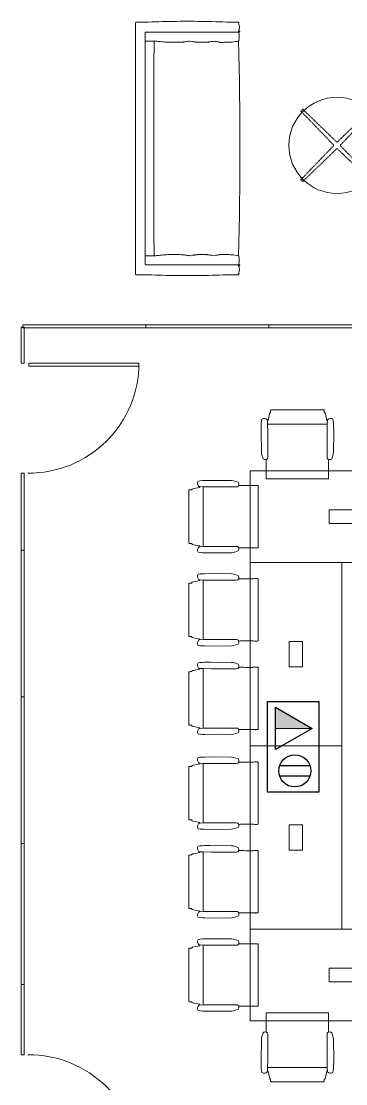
# Model space of a CAD drawing. Header units: inches. Extents: x 6664 to 8129, y 209 to 1287.
# Drawn here: x 7768.7 to 7874.9, y 506.1 to 853.9 of the extents above; entities that cross this region are included whole.
import ezdxf

# ---------------------------------------------------------------- set-up
doc = ezdxf.new("R2010")
doc.units = ezdxf.units.IN
doc.header["$MEASUREMENT"] = 0
doc.linetypes.add('Dash', pattern=[0.25, 0.125, -0.125])
for name, color, linetype, lineweight in [('A-ANNO-NOTE', 131, 'Continuous', 30), ('A-DETL-GENF', 92, 'Continuous', 9), ('A-DOOR', 31, 'Continuous', 13), ('A-GLAZ-CURT', 52, 'Continuous', 9), ('I-FURN', 30, 'Continuous', 9), ('I-FURN-HDLN', 30, 'Dash', 9), ('I-FURN-PNLS', 30, 'Continuous', 9)]:
    doc.layers.add(name, color=color, linetype=linetype, lineweight=lineweight)

# ---------------------------------------------------------------- blocks, each defined once
blk = doc.blocks.new('Seating-Sofa-Teknion-ECSFATWO_Atwood-R2015 - _See Type Catalog_-8395674-11th FLOOR POWER _ SIGNAL')
at = {"layer": 'A-DETL-GENF'}
for p, q in [((-41.32, 16.85), (-41.32, 14.09)), ((41.14, 17.03), (-41.14, 17.03)), ((41.32, 14.09), (41.32, 16.85)), ((-38.08, 13.73), (-38.08, -16.44)), ((-37.95, 13.86), (37.95, 13.86)), ((-35.12, 11.05), (-35.12, 13.86)), ((-34.92, 10.99), (-27.48, 11.04)), ((-27.48, 11.04), (-27.34, 11.04)), ((-27.34, 11.04), (-26.84, 11.05)), ((-20.18, 11.05), (-19.66, 11.04)), ((-19.51, 11.04), (-19.66, 11.04)), ((-19.51, 11.04), (-19.02, 11.05)), ((-12.35, 11.05), (-11.83, 11.04)), ((-11.69, 11.04), (-11.83, 11.04)), ((-11.69, 11.04), (-11.19, 11.05)), ((-4.53, 11.05), (-4.01, 11.04)), ((-3.86, 11.04), (-4.01, 11.04)), ((-3.86, 11.04), (-3.37, 11.05)), ((3.3, 11.05), (3.82, 11.04)), ((3.96, 11.04), (3.82, 11.04)), ((3.96, 11.04), (4.46, 11.05)), ((11.12, 11.05), (11.64, 11.04)), ((11.79, 11.04), (11.64, 11.04)), ((11.71, 11.04), (12.28, 11.05)), ((18.95, 11.05), (19.47, 11.04)), ((19.61, 11.04), (19.47, 11.04)), ((19.54, 11.04), (20.11, 11.05)), ((26.77, 11.05), (27.29, 11.04)), ((27.44, 11.04), (27.29, 11.04)), ((34.92, 10.99), (27.44, 11.04)), ((35.12, 11.05), (35.12, 13.86)), ((38.08, 13.73), (38.08, -16.44)), ((-34.86, 1.07), (-34.9, 0.76)), ((34.86, 1.07), (34.9, 0.76)), ((-35.11, -0.79), (-34.97, -1.58)), ((35.11, -0.79), (34.97, -1.58)), ((-41.32, -13.84), (-41.32, -15.72)), ((41.32, -15.72), (41.32, -13.84)), ((-41.32, -15.72), (-41.32, -16.61)), ((-41.12, -16.78), (-41.08, -16.77)), ((-41.08, -16.77), (-40.9, -16.66)), ((-38.41, -16.68), (-38.41, -16.87)), ((-38.08, -16.87), (-38.08, -16.44)), ((38.08, -16.44), (38.08, -16.87)), ((38.41, -16.87), (38.41, -16.68)), ((40.9, -16.66), (41.08, -16.77)), ((41.08, -16.77), (41.12, -16.78)), ((41.32, -16.61), (41.32, -15.72))]:
    blk.add_line(p, q, dxfattribs=at)
for centre, radius, start, end in [((-41.14, 16.85), 0.184, 90, 180), ((41.14, 16.85), 0.184, 0, 90), ((-37.95, 13.73), 0.125, 90, 180), ((37.95, 13.73), 0.125, 0, 90), ((-41.15, -16.61), 0.166, 180, 280.7937), ((-40.7, -16.38), 0.351, 233.4982, 248.3791), ((-39.65, -13.74), 3.18, 248.3791, 292.9179), ((-38.24, -16.87), 0.166, 180, 0), ((-37.8, -16.44), 0.272, 180, 255.779), ((-36.59, -12.64), 4.26, 252.5077, 287.4923), ((-35.45, -16.27), 0.45, 287.4923, 297.455), ((0, 1534.67), 1551.75, 268.69852, 271.30115), ((35.45, -16.27), 0.45, 242.601, 252.5077), ((36.59, -12.64), 4.26, 252.5077, 287.4923), ((37.8, -16.44), 0.272, 284.221, 360), ((38.24, -16.87), 0.166, 180, 0), ((39.65, -13.74), 3.18, 247.0821, 291.6209), ((40.7, -16.38), 0.351, 291.6209, 306.5018), ((41.15, -16.61), 0.166, 259.2063, 0)]:
    blk.add_arc(centre, radius, start, end, dxfattribs=at)
for centre, start_param, end_param in [((-34.92, 11.18), 3.141593, 4.694947), ((34.92, 11.18), 4.725707, 6.283185)]:
    blk.add_ellipse(centre, major_axis=(0.197, 0), ratio=0.947527, start_param=start_param, end_param=end_param, dxfattribs=at)
for points in [[(-41.32, 14.09), (-41.45, 10.98), (-41.62, 4.78), (-41.62, -4.53), (-41.45, -10.73), (-41.32, -13.84)], [(41.32, -13.84), (41.45, -10.73), (41.62, -4.53), (41.62, 4.78), (41.45, 10.98), (41.32, 14.09)], [(-34.9, 0.76), (-34.96, 0.24), (-35.03, -0.26), (-35.11, -0.76)], [(34.9, 0.76), (34.96, 0.24), (35.03, -0.26), (35.11, -0.76)], [(-35.11, -0.76), (-35.11, -0.76), (-35.11, -0.77), (-35.11, -0.77)], [(-35.11, -0.77), (-35.11, -0.78), (-35.11, -0.78), (-35.11, -0.79)], [(35.11, -0.76), (35.11, -0.76), (35.11, -0.77), (35.11, -0.77)], [(35.11, -0.77), (35.11, -0.78), (35.11, -0.78), (35.11, -0.79)], [(-34.85, -7), (-34.91, -7.55), (-35, -8.1), (-35.1, -8.64)], [(-35.1, -8.64), (-35, -9.13), (-34.92, -9.63), (-34.86, -10.13)], [(34.85, -7), (34.91, -7.55), (35, -8.1), (35.1, -8.64)], [(35.1, -8.64), (35, -9.13), (34.92, -9.63), (34.86, -10.13)]]:
    blk.add_open_spline(points, degree=3, dxfattribs=at)
for points, knots in [([(-35.12, 11.05), (-35.12, 10.64), (-35.09, 10.26), (-35.03, 9.6), (-35.01, 9.44), (-34.97, 9), (-34.94, 8.69), (-34.88, 8.08), (-34.85, 7.77), (-34.78, 6.79), (-34.74, 6.09), (-34.72, 4.99), (-34.72, 4.57), (-34.72, 4.15)], [0, 0, 0, 0, 2.32399, 2.32399, 2.968171, 2.968171, 3.961602, 3.961602, 4.886237, 4.886237, 6.962988, 6.962988, 8.208824, 8.208824, 8.208824, 8.208824]), ([(-20.18, 11.05), (-20.33, 11.05), (-20.48, 11.05), (-20.69, 11.05), (-20.76, 11.04), (-20.85, 11.04), (-20.9, 11.04), (-20.96, 11.04), (-20.98, 11.04), (-21, 11.04), (-21, 11.04), (-21.01, 11.04), (-21.01, 11.04), (-21.01, 11.04), (-21.01, 11.04), (-21.01, 11.04), (-21.15, 11.04), (-21.29, 11.04), (-21.5, 11.03), (-21.57, 11.03), (-21.67, 11.03), (-21.72, 11.03), (-21.78, 11.03), (-21.81, 11.03), (-21.83, 11.03), (-21.83, 11.03), (-21.84, 11.03), (-21.84, 11.03), (-22.12, 11.02), (-22.4, 11.02), (-22.81, 11.02), (-22.95, 11.01), (-23.16, 11.01), (-23.23, 11.01), (-23.33, 11.01), (-23.39, 11.01), (-23.45, 11.01), (-23.48, 11.01), (-23.49, 11.01), (-23.5, 11.01), (-23.5, 11.01), (-23.79, 11.01), (-24.07, 11.01), (-24.48, 11.02), (-24.62, 11.02), (-24.83, 11.02), (-24.9, 11.02), (-25, 11.02), (-25.05, 11.02), (-25.11, 11.03), (-25.14, 11.03), (-25.16, 11.03), (-25.17, 11.03), (-25.17, 11.03), (-25.31, 11.03), (-25.45, 11.03), (-25.66, 11.03), (-25.73, 11.04), (-25.83, 11.04), (-25.88, 11.04), (-25.95, 11.04), (-25.98, 11.04), (-25.99, 11.04), (-26, 11.04), (-26, 11.04), (-26.01, 11.04), (-26.01, 11.04), (-26.01, 11.04), (-26.01, 11.04), (-26.24, 11.04), (-26.52, 11.05), (-26.84, 11.05)], [0, 0, 0, 0, 0.0625, 0.0625, 0.09375, 0.09375, 0.109375, 0.117187, 0.121094, 0.123047, 0.124023, 0.124512, 0.124756, 0.124878, 0.124878, 0.125, 0.125, 0.1875, 0.1875, 0.21875, 0.21875, 0.234375, 0.242187, 0.246094, 0.248047, 0.249023, 0.249023, 0.25, 0.25, 0.375, 0.375, 0.4375, 0.4375, 0.46875, 0.46875, 0.484375, 0.492187, 0.496094, 0.498047, 0.498047, 0.5, 0.5, 0.625, 0.625, 0.6875, 0.6875, 0.71875, 0.71875, 0.734375, 0.742187, 0.746094, 0.748047, 0.748047, 0.75, 0.75, 0.8125, 0.8125, 0.84375, 0.84375, 0.859375, 0.867187, 0.871094, 0.873047, 0.874023, 0.874512, 0.874756, 0.874878, 0.874878, 0.875, 0.875, 1, 1, 1, 1]), ([(-12.35, 11.05), (-12.51, 11.05), (-12.66, 11.05), (-12.87, 11.05), (-12.93, 11.04), (-13.03, 11.04), (-13.08, 11.04), (-13.13, 11.04), (-13.16, 11.04), (-13.17, 11.04), (-13.18, 11.04), (-13.18, 11.04), (-13.18, 11.04), (-13.18, 11.04), (-13.18, 11.04), (-13.18, 11.04), (-13.33, 11.04), (-13.47, 11.04), (-13.68, 11.03), (-13.74, 11.03), (-13.85, 11.03), (-13.9, 11.03), (-13.96, 11.03), (-13.99, 11.03), (-14, 11.03), (-14.01, 11.03), (-14.01, 11.03), (-14.01, 11.03), (-14.29, 11.02), (-14.57, 11.02), (-14.99, 11.02), (-15.13, 11.01), (-15.34, 11.01), (-15.41, 11.01), (-15.51, 11.01), (-15.56, 11.01), (-15.62, 11.01), (-15.65, 11.01), (-15.67, 11.01), (-15.67, 11.01), (-15.68, 11.01), (-15.96, 11.01), (-16.24, 11.01), (-16.66, 11.02), (-16.8, 11.02), (-17, 11.02), (-17.07, 11.02), (-17.18, 11.02), (-17.23, 11.02), (-17.29, 11.03), (-17.32, 11.03), (-17.33, 11.03), (-17.34, 11.03), (-17.35, 11.03), (-17.49, 11.03), (-17.62, 11.03), (-17.83, 11.03), (-17.9, 11.04), (-18.01, 11.04), (-18.06, 11.04), (-18.12, 11.04), (-18.15, 11.04), (-18.17, 11.04), (-18.17, 11.04), (-18.18, 11.04), (-18.18, 11.04), (-18.18, 11.04), (-18.18, 11.04), (-18.18, 11.04), (-18.42, 11.04), (-18.7, 11.05), (-19.02, 11.05)], [0, 0, 0, 0, 0.0625, 0.0625, 0.09375, 0.09375, 0.109375, 0.117187, 0.121094, 0.123047, 0.124023, 0.124512, 0.124756, 0.124878, 0.124878, 0.125, 0.125, 0.1875, 0.1875, 0.21875, 0.21875, 0.234375, 0.242187, 0.246094, 0.248047, 0.249023, 0.249023, 0.25, 0.25, 0.375, 0.375, 0.4375, 0.4375, 0.46875, 0.46875, 0.484375, 0.492188, 0.496094, 0.498047, 0.498047, 0.5, 0.5, 0.625, 0.625, 0.6875, 0.6875, 0.71875, 0.71875, 0.734375, 0.742188, 0.746094, 0.748047, 0.748047, 0.75, 0.75, 0.8125, 0.8125, 0.84375, 0.84375, 0.859375, 0.867188, 0.871094, 0.873047, 0.874023, 0.874512, 0.874756, 0.874878, 0.874878, 0.875, 0.875, 1, 1, 1, 1]), ([(-4.53, 11.05), (-4.68, 11.05), (-4.83, 11.05), (-5.04, 11.05), (-5.11, 11.04), (-5.21, 11.04), (-5.25, 11.04), (-5.31, 11.04), (-5.33, 11.04), (-5.35, 11.04), (-5.35, 11.04), (-5.36, 11.04), (-5.36, 11.04), (-5.36, 11.04), (-5.36, 11.04), (-5.36, 11.04), (-5.5, 11.04), (-5.64, 11.04), (-5.85, 11.03), (-5.92, 11.03), (-6.02, 11.03), (-6.07, 11.03), (-6.13, 11.03), (-6.16, 11.03), (-6.18, 11.03), (-6.18, 11.03), (-6.19, 11.03), (-6.19, 11.03), (-6.47, 11.02), (-6.75, 11.02), (-7.16, 11.02), (-7.3, 11.01), (-7.51, 11.01), (-7.58, 11.01), (-7.68, 11.01), (-7.74, 11.01), (-7.8, 11.01), (-7.83, 11.01), (-7.84, 11.01), (-7.85, 11.01), (-7.85, 11.01), (-8.14, 11.01), (-8.42, 11.01), (-8.83, 11.02), (-8.97, 11.02), (-9.18, 11.02), (-9.25, 11.02), (-9.35, 11.02), (-9.4, 11.02), (-9.46, 11.03), (-9.49, 11.03), (-9.51, 11.03), (-9.52, 11.03), (-9.52, 11.03), (-9.66, 11.03), (-9.8, 11.03), (-10.01, 11.03), (-10.08, 11.04), (-10.18, 11.04), (-10.23, 11.04), (-10.3, 11.04), (-10.33, 11.04), (-10.34, 11.04), (-10.35, 11.04), (-10.35, 11.04), (-10.36, 11.04), (-10.36, 11.04), (-10.36, 11.04), (-10.36, 11.04), (-10.59, 11.04), (-10.87, 11.05), (-11.19, 11.05)], [0, 0, 0, 0, 0.0625, 0.0625, 0.09375, 0.09375, 0.109375, 0.117187, 0.121094, 0.123047, 0.124023, 0.124512, 0.124756, 0.124878, 0.124878, 0.125, 0.125, 0.1875, 0.1875, 0.21875, 0.21875, 0.234375, 0.242187, 0.246094, 0.248047, 0.249023, 0.249023, 0.25, 0.25, 0.375, 0.375, 0.4375, 0.4375, 0.46875, 0.46875, 0.484375, 0.492187, 0.496094, 0.498047, 0.498047, 0.5, 0.5, 0.625, 0.625, 0.6875, 0.6875, 0.71875, 0.71875, 0.734375, 0.742188, 0.746094, 0.748047, 0.748047, 0.75, 0.75, 0.8125, 0.8125, 0.84375, 0.84375, 0.859375, 0.867188, 0.871094, 0.873047, 0.874023, 0.874512, 0.874756, 0.874878, 0.874878, 0.875, 0.875, 1, 1, 1, 1]), ([(3.3, 11.05), (3.14, 11.05), (2.99, 11.05), (2.78, 11.05), (2.72, 11.04), (2.62, 11.04), (2.57, 11.04), (2.52, 11.04), (2.49, 11.04), (2.48, 11.04), (2.47, 11.04), (2.47, 11.04), (2.47, 11.04), (2.47, 11.04), (2.47, 11.04), (2.47, 11.04), (2.32, 11.04), (2.18, 11.04), (1.97, 11.03), (1.91, 11.03), (1.8, 11.03), (1.75, 11.03), (1.69, 11.03), (1.66, 11.03), (1.65, 11.03), (1.64, 11.03), (1.64, 11.03), (1.64, 11.03), (1.36, 11.02), (1.08, 11.02), (0.66, 11.02), (0.52, 11.01), (0.31, 11.01), (0.24, 11.01), (0.14, 11.01), (0.09, 11.01), (0.03, 11.01), (0, 11.01), (-0.02, 11.01), (-0.02, 11.01), (-0.03, 11.01), (-0.31, 11.01), (-0.59, 11.01), (-1.01, 11.02), (-1.15, 11.02), (-1.36, 11.02), (-1.42, 11.02), (-1.53, 11.02), (-1.58, 11.02), (-1.64, 11.03), (-1.67, 11.03), (-1.68, 11.03), (-1.69, 11.03), (-1.7, 11.03), (-1.84, 11.03), (-1.97, 11.03), (-2.18, 11.03), (-2.25, 11.04), (-2.36, 11.04), (-2.41, 11.04), (-2.47, 11.04), (-2.5, 11.04), (-2.52, 11.04), (-2.53, 11.04), (-2.53, 11.04), (-2.53, 11.04), (-2.53, 11.04), (-2.53, 11.04), (-2.53, 11.04), (-2.77, 11.04), (-3.05, 11.05), (-3.37, 11.05)], [0, 0, 0, 0, 0.0625, 0.0625, 0.09375, 0.09375, 0.109375, 0.117187, 0.121094, 0.123047, 0.124023, 0.124512, 0.124756, 0.124878, 0.124878, 0.125, 0.125, 0.1875, 0.1875, 0.21875, 0.21875, 0.234375, 0.242187, 0.246094, 0.248047, 0.249023, 0.249023, 0.25, 0.25, 0.375, 0.375, 0.4375, 0.4375, 0.46875, 0.46875, 0.484375, 0.492187, 0.496094, 0.498047, 0.498047, 0.5, 0.5, 0.625, 0.625, 0.6875, 0.6875, 0.71875, 0.71875, 0.734375, 0.742188, 0.746094, 0.748047, 0.748047, 0.75, 0.75, 0.8125, 0.8125, 0.84375, 0.84375, 0.859375, 0.867188, 0.871094, 0.873047, 0.874023, 0.874512, 0.874756, 0.874878, 0.874878, 0.875, 0.875, 1, 1, 1, 1]), ([(11.12, 11.05), (10.97, 11.05), (10.82, 11.05), (10.61, 11.05), (10.54, 11.04), (10.44, 11.04), (10.4, 11.04), (10.34, 11.04), (10.32, 11.04), (10.3, 11.04), (10.3, 11.04), (10.29, 11.04), (10.29, 11.04), (10.29, 11.04), (10.29, 11.04), (10.29, 11.04), (10.15, 11.04), (10.01, 11.04), (9.8, 11.03), (9.73, 11.03), (9.63, 11.03), (9.58, 11.03), (9.52, 11.03), (9.49, 11.03), (9.47, 11.03), (9.47, 11.03), (9.46, 11.03), (9.46, 11.03), (9.18, 11.02), (8.9, 11.02), (8.49, 11.02), (8.35, 11.01), (8.14, 11.01), (8.07, 11.01), (7.96, 11.01), (7.91, 11.01), (7.85, 11.01), (7.82, 11.01), (7.81, 11.01), (7.8, 11.01), (7.8, 11.01), (7.51, 11.01), (7.23, 11.01), (6.82, 11.02), (6.68, 11.02), (6.47, 11.02), (6.4, 11.02), (6.3, 11.02), (6.25, 11.02), (6.19, 11.03), (6.16, 11.03), (6.14, 11.03), (6.13, 11.03), (6.13, 11.03), (5.99, 11.03), (5.85, 11.03), (5.64, 11.03), (5.57, 11.04), (5.47, 11.04), (5.42, 11.04), (5.35, 11.04), (5.32, 11.04), (5.31, 11.04), (5.3, 11.04), (5.3, 11.04), (5.29, 11.04), (5.29, 11.04), (5.29, 11.04), (5.29, 11.04), (5.05, 11.04), (4.78, 11.05), (4.46, 11.05)], [0, 0, 0, 0, 0.0625, 0.0625, 0.09375, 0.09375, 0.109375, 0.117187, 0.121094, 0.123047, 0.124023, 0.124512, 0.124756, 0.124878, 0.124878, 0.125, 0.125, 0.1875, 0.1875, 0.21875, 0.21875, 0.234375, 0.242187, 0.246094, 0.248047, 0.249023, 0.249023, 0.25, 0.25, 0.375, 0.375, 0.4375, 0.4375, 0.46875, 0.46875, 0.484375, 0.492187, 0.496094, 0.498047, 0.498047, 0.5, 0.5, 0.625, 0.625, 0.6875, 0.6875, 0.71875, 0.71875, 0.734375, 0.742188, 0.746094, 0.748047, 0.748047, 0.75, 0.75, 0.8125, 0.8125, 0.84375, 0.84375, 0.859375, 0.867188, 0.871094, 0.873047, 0.874023, 0.874512, 0.874756, 0.874878, 0.874878, 0.875, 0.875, 1, 1, 1, 1]), ([(18.95, 11.05), (18.79, 11.05), (18.64, 11.05), (18.43, 11.05), (18.37, 11.04), (18.27, 11.04), (18.22, 11.04), (18.17, 11.04), (18.14, 11.04), (18.13, 11.04), (18.12, 11.04), (18.12, 11.04), (18.12, 11.04), (18.12, 11.04), (18.12, 11.04), (18.12, 11.04), (17.97, 11.04), (17.83, 11.04), (17.62, 11.03), (17.56, 11.03), (17.45, 11.03), (17.4, 11.03), (17.34, 11.03), (17.31, 11.03), (17.3, 11.03), (17.29, 11.03), (17.29, 11.03), (17.28, 11.03), (17, 11.02), (16.73, 11.02), (16.31, 11.02), (16.17, 11.01), (15.96, 11.01), (15.89, 11.01), (15.79, 11.01), (15.74, 11.01), (15.68, 11.01), (15.65, 11.01), (15.63, 11.01), (15.62, 11.01), (15.62, 11.01), (15.34, 11.01), (15.06, 11.01), (14.64, 11.02), (14.5, 11.02), (14.29, 11.02), (14.23, 11.02), (14.12, 11.02), (14.07, 11.02), (14.01, 11.03), (13.98, 11.03), (13.97, 11.03), (13.96, 11.03), (13.95, 11.03), (13.81, 11.03), (13.68, 11.03), (13.47, 11.03), (13.4, 11.04), (13.29, 11.04), (13.24, 11.04), (13.18, 11.04), (13.15, 11.04), (13.13, 11.04), (13.12, 11.04), (13.12, 11.04), (13.12, 11.04), (13.12, 11.04), (13.12, 11.04), (13.12, 11.04), (12.88, 11.04), (12.6, 11.05), (12.28, 11.05)], [0, 0, 0, 0, 0.0625, 0.0625, 0.09375, 0.09375, 0.109375, 0.117188, 0.121094, 0.123047, 0.124023, 0.124512, 0.124756, 0.124878, 0.124878, 0.125, 0.125, 0.1875, 0.1875, 0.21875, 0.21875, 0.234375, 0.242187, 0.246094, 0.248047, 0.249023, 0.249023, 0.25, 0.25, 0.375, 0.375, 0.4375, 0.4375, 0.46875, 0.46875, 0.484375, 0.492187, 0.496094, 0.498047, 0.498047, 0.5, 0.5, 0.625, 0.625, 0.6875, 0.6875, 0.71875, 0.71875, 0.734375, 0.742187, 0.746094, 0.748047, 0.748047, 0.75, 0.75, 0.8125, 0.8125, 0.84375, 0.84375, 0.859375, 0.867187, 0.871094, 0.873047, 0.874023, 0.874512, 0.874756, 0.874878, 0.874878, 0.875, 0.875, 1, 1, 1, 1]), ([(26.77, 11.05), (26.61, 11.05), (26.47, 11.05), (26.26, 11.05), (26.19, 11.04), (26.09, 11.04), (26.05, 11.04), (25.99, 11.04), (25.97, 11.04), (25.95, 11.04), (25.95, 11.04), (25.94, 11.04), (25.94, 11.04), (25.94, 11.04), (25.94, 11.04), (25.94, 11.04), (25.8, 11.04), (25.66, 11.04), (25.45, 11.03), (25.38, 11.03), (25.28, 11.03), (25.23, 11.03), (25.17, 11.03), (25.14, 11.03), (25.12, 11.03), (25.12, 11.03), (25.11, 11.03), (25.11, 11.03), (24.83, 11.02), (24.55, 11.02), (24.14, 11.02), (24, 11.01), (23.79, 11.01), (23.72, 11.01), (23.61, 11.01), (23.56, 11.01), (23.5, 11.01), (23.47, 11.01), (23.46, 11.01), (23.45, 11.01), (23.45, 11.01), (23.16, 11.01), (22.88, 11.01), (22.47, 11.02), (22.33, 11.02), (22.12, 11.02), (22.05, 11.02), (21.95, 11.02), (21.9, 11.02), (21.83, 11.03), (21.8, 11.03), (21.79, 11.03), (21.78, 11.03), (21.78, 11.03), (21.64, 11.03), (21.5, 11.03), (21.29, 11.03), (21.22, 11.04), (21.12, 11.04), (21.07, 11.04), (21, 11.04), (20.97, 11.04), (20.96, 11.04), (20.95, 11.04), (20.95, 11.04), (20.94, 11.04), (20.94, 11.04), (20.94, 11.04), (20.94, 11.04), (20.7, 11.04), (20.43, 11.05), (20.11, 11.05)], [0, 0, 0, 0, 0.0625, 0.0625, 0.09375, 0.09375, 0.109375, 0.117188, 0.121094, 0.123047, 0.124023, 0.124512, 0.124756, 0.124878, 0.124878, 0.125, 0.125, 0.1875, 0.1875, 0.21875, 0.21875, 0.234375, 0.242188, 0.246094, 0.248047, 0.249023, 0.249023, 0.25, 0.25, 0.375, 0.375, 0.4375, 0.4375, 0.46875, 0.46875, 0.484375, 0.492187, 0.496094, 0.498047, 0.498047, 0.5, 0.5, 0.625, 0.625, 0.6875, 0.6875, 0.71875, 0.71875, 0.734375, 0.742187, 0.746094, 0.748047, 0.748047, 0.75, 0.75, 0.8125, 0.8125, 0.84375, 0.84375, 0.859375, 0.867187, 0.871094, 0.873047, 0.874023, 0.874512, 0.874756, 0.874878, 0.874878, 0.875, 0.875, 1, 1, 1, 1]), ([(35.12, 11.05), (35.12, 10.64), (35.09, 10.26), (35.03, 9.6), (35.01, 9.44), (34.97, 9), (34.94, 8.69), (34.88, 8.08), (34.85, 7.77), (34.78, 6.79), (34.74, 6.09), (34.72, 4.99), (34.72, 4.57), (34.72, 4.15)], [0, 0, 0, 0, 2.32399, 2.32399, 2.968171, 2.968171, 3.961602, 3.961602, 4.886237, 4.886237, 6.962988, 6.962988, 8.208824, 8.208824, 8.208824, 8.208824]), ([(-34.72, 4.15), (-34.72, 3.84), (-34.72, 3.52), (-34.74, 2.74), (-34.76, 2.26), (-34.8, 1.79)], [5.709083, 5.709083, 5.709083, 5.709083, 6.660301, 6.660301, 8.078837, 8.078837, 8.078837, 8.078837]), ([(34.72, 4.15), (34.72, 3.84), (34.72, 3.52), (34.74, 2.74), (34.76, 2.26), (34.8, 1.79)], [5.709083, 5.709083, 5.709083, 5.709083, 6.660301, 6.660301, 8.078837, 8.078837, 8.078837, 8.078837]), ([(-34.8, 1.79), (-34.8, 1.68), (-34.81, 1.58), (-34.81, 1.42), (-34.82, 1.37), (-34.83, 1.27), (-34.83, 1.22), (-34.85, 1.14), (-34.85, 1.1), (-34.86, 1.07)], [10.8214776, 10.8214776, 10.8214776, 10.8214776, 11.1414502, 11.1414502, 11.2919133, 11.2919133, 11.4456908, 11.4456908, 11.5576089, 11.5576089, 11.5576089, 11.5576089]), ([(34.8, 1.79), (34.8, 1.68), (34.81, 1.58), (34.81, 1.42), (34.82, 1.37), (34.83, 1.27), (34.83, 1.22), (34.85, 1.14), (34.85, 1.1), (34.86, 1.07)], [10.8214776, 10.8214776, 10.8214776, 10.8214776, 11.1414502, 11.1414502, 11.2919133, 11.2919133, 11.4456908, 11.4456908, 11.5576089, 11.5576089, 11.5576089, 11.5576089]), ([(-34.97, -1.58), (-34.95, -1.69), (-34.93, -1.8), (-34.91, -2.01), (-34.89, -2.1), (-34.88, -2.23), (-34.87, -2.27), (-34.86, -2.34), (-34.86, -2.37), (-34.85, -2.42), (-34.85, -2.43), (-34.84, -2.49), (-34.84, -2.53), (-34.82, -2.62), (-34.82, -2.65), (-34.81, -2.69), (-34.81, -2.71), (-34.8, -2.75), (-34.8, -2.78), (-34.8, -2.83), (-34.79, -2.86), (-34.79, -2.92), (-34.78, -2.96), (-34.78, -3.02), (-34.78, -3.04), (-34.77, -3.09), (-34.77, -3.12), (-34.77, -3.16), (-34.77, -3.18), (-34.76, -3.26), (-34.76, -3.32), (-34.76, -3.4), (-34.76, -3.44), (-34.75, -3.52), (-34.75, -3.56), (-34.75, -3.67), (-34.74, -3.73), (-34.74, -3.86), (-34.73, -3.93), (-34.73, -4.12), (-34.72, -4.24), (-34.72, -4.7), (-34.72, -5.03), (-34.73, -5.44), (-34.74, -5.52), (-34.74, -5.67), (-34.75, -5.74), (-34.75, -5.86), (-34.75, -5.92), (-34.76, -6.05), (-34.76, -6.13), (-34.77, -6.25), (-34.77, -6.29), (-34.78, -6.37), (-34.78, -6.41), (-34.78, -6.46), (-34.79, -6.48), (-34.79, -6.54), (-34.79, -6.57), (-34.8, -6.63), (-34.8, -6.66), (-34.81, -6.73), (-34.82, -6.77), (-34.83, -6.86), (-34.84, -6.92), (-34.85, -6.98), (-34.85, -6.99), (-34.85, -7)], [0.995927, 0.995927, 0.995927, 0.995927, 1.337761, 1.337761, 1.622563, 1.622563, 1.776262, 1.776262, 1.93882, 1.93882, 2.089651, 2.089651, 2.487482, 2.487482, 2.612709, 2.612709, 2.706732, 2.706732, 2.791463, 2.791463, 2.885164, 2.885164, 2.979469, 2.979469, 3.068217, 3.068217, 3.158849, 3.158849, 3.260898, 3.260898, 3.567255, 3.567255, 3.782811, 3.782811, 3.97343, 3.97343, 4.177376, 4.177376, 4.374109, 4.374109, 4.748069, 4.748069, 5.742308, 5.742308, 5.992411, 5.992411, 6.211533, 6.211533, 6.433299, 6.433299, 6.792009, 6.792009, 6.950536, 6.950536, 7.067895, 7.067895, 7.129549, 7.129549, 7.225854, 7.225854, 7.32527, 7.32527, 7.466287, 7.466287, 7.701344, 7.701344, 7.75116, 7.75116, 7.75116, 7.75116]), ([(34.97, -1.58), (34.95, -1.69), (34.93, -1.8), (34.91, -2.01), (34.89, -2.1), (34.88, -2.23), (34.87, -2.27), (34.86, -2.34), (34.86, -2.37), (34.85, -2.42), (34.85, -2.43), (34.84, -2.49), (34.84, -2.53), (34.82, -2.62), (34.82, -2.65), (34.81, -2.69), (34.81, -2.71), (34.8, -2.75), (34.8, -2.78), (34.8, -2.83), (34.79, -2.86), (34.79, -2.92), (34.78, -2.96), (34.78, -3.02), (34.78, -3.04), (34.77, -3.09), (34.77, -3.12), (34.77, -3.16), (34.77, -3.18), (34.76, -3.26), (34.76, -3.32), (34.76, -3.4), (34.76, -3.44), (34.75, -3.52), (34.75, -3.56), (34.75, -3.67), (34.74, -3.73), (34.74, -3.86), (34.73, -3.93), (34.73, -4.12), (34.72, -4.24), (34.72, -4.7), (34.72, -5.03), (34.73, -5.44), (34.74, -5.52), (34.74, -5.67), (34.75, -5.74), (34.75, -5.86), (34.75, -5.92), (34.76, -6.05), (34.76, -6.13), (34.77, -6.25), (34.77, -6.29), (34.78, -6.37), (34.78, -6.41), (34.78, -6.46), (34.79, -6.48), (34.79, -6.54), (34.79, -6.57), (34.8, -6.63), (34.8, -6.66), (34.81, -6.73), (34.82, -6.77), (34.83, -6.86), (34.84, -6.92), (34.85, -6.98), (34.85, -6.99), (34.85, -7)], [0.995927, 0.995927, 0.995927, 0.995927, 1.337761, 1.337761, 1.622563, 1.622563, 1.776262, 1.776262, 1.93882, 1.93882, 2.089651, 2.089651, 2.487482, 2.487482, 2.612709, 2.612709, 2.706732, 2.706732, 2.791463, 2.791463, 2.885164, 2.885164, 2.979469, 2.979469, 3.068217, 3.068217, 3.158849, 3.158849, 3.260898, 3.260898, 3.567255, 3.567255, 3.782811, 3.782811, 3.97343, 3.97343, 4.177376, 4.177376, 4.374109, 4.374109, 4.748069, 4.748069, 5.742308, 5.742308, 5.992411, 5.992411, 6.211533, 6.211533, 6.433299, 6.433299, 6.792009, 6.792009, 6.950536, 6.950536, 7.067895, 7.067895, 7.129549, 7.129549, 7.225854, 7.225854, 7.32527, 7.32527, 7.466287, 7.466287, 7.701344, 7.701344, 7.75116, 7.75116, 7.75116, 7.75116]), ([(-34.86, -10.13), (-34.86, -10.14), (-34.85, -10.16), (-34.81, -10.3), (-34.77, -10.44), (-34.72, -10.65), (-34.71, -10.72), (-34.7, -10.88), (-34.69, -10.96), (-34.69, -11.13), (-34.7, -11.22), (-34.71, -11.5), (-34.72, -11.7), (-34.72, -12.02), (-34.72, -12.12), (-34.72, -12.22)], [2.208551, 2.208551, 2.208551, 2.208551, 2.259685, 2.259685, 2.710976, 2.710976, 2.922283, 2.922283, 3.17816, 3.17816, 3.468333, 3.468333, 4.138046, 4.138046, 4.442763, 4.442763, 4.442763, 4.442763]), ([(34.86, -10.13), (34.86, -10.14), (34.85, -10.16), (34.81, -10.3), (34.77, -10.44), (34.72, -10.65), (34.71, -10.72), (34.7, -10.88), (34.69, -10.96), (34.69, -11.13), (34.7, -11.22), (34.71, -11.5), (34.72, -11.7), (34.72, -12.02), (34.72, -12.12), (34.72, -12.22)], [2.208551, 2.208551, 2.208551, 2.208551, 2.259685, 2.259685, 2.710976, 2.710976, 2.922283, 2.922283, 3.17816, 3.17816, 3.468333, 3.468333, 4.138046, 4.138046, 4.442763, 4.442763, 4.442763, 4.442763]), ([(-34.72, -12.22), (-34.72, -12.35), (-34.72, -12.47), (-34.72, -13.25), (-34.75, -13.91), (-34.88, -15.21), (-34.98, -15.86), (-35.12, -16.51)], [3.596597, 3.596597, 3.596597, 3.596597, 3.984466, 3.984466, 5.938368, 5.938368, 7.913286, 7.913286, 7.913286, 7.913286]), ([(34.72, -12.22), (34.72, -12.35), (34.72, -12.47), (34.72, -13.25), (34.75, -13.91), (34.88, -15.21), (34.98, -15.86), (35.12, -16.51)], [3.596597, 3.596597, 3.596597, 3.596597, 3.984466, 3.984466, 5.938368, 5.938368, 7.913286, 7.913286, 7.913286, 7.913286]), ([(-35.12, -16.51), (-35.12, -16.53), (-35.13, -16.55), (-35.15, -16.6), (-35.17, -16.62), (-35.2, -16.65), (-35.22, -16.66), (-35.27, -16.69), (-35.29, -16.7), (-35.31, -16.7)], [0, 0, 0, 0, 0.25, 0.25, 0.5, 0.5, 0.75, 0.75, 1, 1, 1, 1]), ([(35.12, -16.51), (35.12, -16.53), (35.13, -16.55), (35.15, -16.6), (35.17, -16.62), (35.2, -16.65), (35.22, -16.66), (35.27, -16.69), (35.29, -16.7), (35.31, -16.7)], [0, 0, 0, 0, 0.25, 0.25, 0.5, 0.5, 0.75, 0.75, 1, 1, 1, 1])]:
    blk.add_open_spline(points, degree=3, knots=knots, dxfattribs=at)
blk = doc.blocks.new('Table-Coffee-Teknion-BBCTC_Cosmos_Round-R1 - 17 3_4_ High-8487825-11th FLOOR POWER _ SIGNAL')
at = {"layer": 'I-FURN'}
for p, q in [((-11.44, 10.83), (-11.85, 11.25)), ((-11.24, 11.86), (-10.81, 11.45)), ((10.82, 11.45), (11.24, 11.86)), ((11.81, 11.29), (11.41, 10.86)), ((-11.85, -11.25), (-11.44, -10.83)), ((-10.81, -11.45), (-11.24, -11.86)), ((11.24, -11.86), (10.81, -11.45)), ((11.44, -10.83), (11.85, -11.25))]:
    blk.add_line(p, q, dxfattribs=at)
for radius, start, end in [(15.75, 0, 180), (16.34, 133.4596, 136.4655), (15.75, 133.365, 136.5603), (15.75, 43.6027, 46.6406), (16.34, 43.6973, 46.5465), (15.75, 180, 360), (16.34, 223.5345, 226.5465), (15.75, 223.4397, 226.641), (15.75, 313.365, 316.5603), (16.34, 313.4596, 316.4655)]:
    blk.add_arc((0, 0), radius, start, end, dxfattribs=at)
at = {"layer": 'I-FURN-HDLN'}
for p, q in [((-11.85, 11.25), (-1.13, 0.13)), ((-0.14, 1.13), (-11.24, 11.86)), ((11.24, 11.86), (0.14, 1.14)), ((1.14, 0.14), (11.81, 11.29)), ((-1.13, -0.14), (-11.85, -11.25)), ((-11.24, -11.86), (-0.14, -1.13)), ((0.14, -1.13), (11.24, -11.86)), ((11.85, -11.25), (1.13, -0.14))]:
    blk.add_line(p, q, dxfattribs=at)
for centre, start, end in [((-1.29, 0), 318.5957, 40.7021), ((0, 1.29), 228.5804, 312.4265), ((1.29, 0), 136.2373, 221.3524), ((0, -1.29), 48.5957, 131.4043)]:
    blk.add_arc(centre, 0.206, start, end, dxfattribs=at)
blk = doc.blocks.new('Door - Glass Single - Patch - Short Handle-8470217-11th FLOOR POWER _ SIGNAL')
at = {"layer": 'A-DOOR', "lineweight": 20}
for p, q in [((17, -2), (18, -2)), ((17, -38), (17, -2)), ((18, -2), (18, -38)), ((18, -38), (17, -38))]:
    blk.add_line(p, q, dxfattribs=at)
at = {"layer": 'A-DOOR', "lineweight": 9}
blk.add_arc((18, -2), 36, 179.5, 270, dxfattribs=at)
blk = doc.blocks.new('Conference Table 30 x 60 - 30_ x 66_-6923155-11th FLOOR POWER _ SIGNAL')
at = {"layer": 'I-FURN-PNLS'}
for p, q in [((-30, 15), (30, 15)), ((-30, -15), (-30, 15)), ((30, 15), (30, -15)), ((4.16, 2.19), (-4.16, 2.19)), ((-4.16, 2.19), (-4.16, -2.19)), ((4.16, -2.19), (4.16, 2.19)), ((-4.16, -2.19), (4.16, -2.19)), ((-24.67, -15), (-30, -15)), ((-4.33, -15), (-24.67, -15)), ((4.33, -15), (-4.33, -15)), ((24.67, -15), (4.33, -15)), ((30, -15), (24.67, -15))]:
    blk.add_line(p, q, dxfattribs=at)
blk = doc.blocks.new('conf chair - Casters Manual Hgt Adj-8358359-11th FLOOR POWER _ SIGNAL')
at = {"layer": 'I-FURN'}
for p, q in [((-7.1, 11.63), (-6.49, 11.73)), ((-6.49, 11.73), (-5.72, 11.8)), ((-5.72, 11.8), (-5.07, 11.83)), ((-5.07, 11.83), (-3.21, 11.88)), ((-3.21, 11.88), (3.79, 11.79)), ((3.79, 11.79), (4.38, 11.72)), ((4.38, 11.72), (5.89, 11.24)), ((-10.2, -8.71), (-10.2, 8.71)), ((-9.36, 8.77), (-9.1, 9.03)), ((-9.1, 9.03), (-8.72, 9.18)), ((-8.72, 9.18), (-6.65, 9.58)), ((-6.65, 9.83), (-6.88, 9.85)), ((-6.65, 9.58), (-6.65, 9.83)), ((-6.65, 9.83), (-5.49, 9.76)), ((-5.49, 9.76), (-2.81, 9.72)), ((-5.49, 9.76), (-5.49, -9.76)), ((-2.81, 9.72), (5.28, 9.72)), ((5.28, 9.72), (5.78, 9.77)), ((12.44, 10.17), (12.44, -10.17)), ((-9.1, -9.03), (-9.36, -8.77)), ((-8.96, -9.1), (-9.1, -9.03)), ((-8.72, -9.18), (-8.96, -9.1)), ((-6.65, -9.58), (-8.72, -9.18)), ((-6.88, -9.85), (-6.65, -9.83)), ((-6.65, -9.83), (-6.65, -9.58)), ((-6.65, -9.83), (-5.49, -9.76)), ((-5.49, -9.76), (-2.81, -9.72)), ((-2.81, -9.72), (5.28, -9.72)), ((5.28, -9.72), (5.78, -9.77)), ((-6.49, -11.73), (-7.1, -11.63)), ((-5.72, -11.8), (-6.49, -11.73)), ((-5.07, -11.83), (-5.72, -11.8)), ((-3.21, -11.88), (-5.07, -11.83)), ((3.79, -11.79), (-3.21, -11.88)), ((4.38, -11.72), (3.79, -11.79)), ((5.89, -11.24), (4.38, -11.72))]:
    blk.add_line(p, q, dxfattribs=at)
for centre, radius, start, end in [((-6.03, 10.85), 1.32, 144.065, 229.935), ((5.03, 10.51), 1.12, 343.9109, 40.257), ((5.36, 10.43), 0.781, 302.3218, 343.1534), ((-6.03, -10.85), 1.32, 130.065, 215.935), ((5.36, -10.43), 0.781, 16.8466, 57.6782), ((5.03, -10.51), 1.12, 319.743, 16.0891)]:
    blk.add_arc(centre, radius, start, end, dxfattribs=at)
for points, knots in [([(-10.2, 8.71), (-10.2, 8.72), (-10.18, 8.72), (-10.13, 8.73), (-10.04, 8.74), (-9.82, 8.76), (-9.55, 8.77), (-9.36, 8.77)], [-1, -1, -1, -1, -0.888889, -0.777778, -0.666667, -0.444444, 0, 0, 0, 0]), ([(11.49, 10.21), (11.61, 10.22), (11.82, 10.22), (12.05, 10.21), (12.19, 10.21), (12.27, 10.2), (12.34, 10.19), (12.4, 10.19), (12.43, 10.18), (12.44, 10.17), (12.44, 10.17)], [-1, -1, -1, -1, -0.727273, -0.545455, -0.454545, -0.363636, -0.272727, -0.181818, -0.090909, 0, 0, 0, 0]), ([(-9.36, -8.77), (-9.41, -8.77), (-9.55, -8.77), (-9.73, -8.76), (-9.88, -8.76), (-9.98, -8.75), (-10.07, -8.74), (-10.13, -8.73), (-10.18, -8.72), (-10.2, -8.72), (-10.2, -8.71)], [-1, -1, -1, -1, -0.888889, -0.666667, -0.555556, -0.444444, -0.333333, -0.222222, -0.111111, 0, 0, 0, 0]), ([(12.44, -10.17), (12.43, -10.18), (12.36, -10.2), (12.06, -10.21), (11.74, -10.22), (11.57, -10.22), (11.49, -10.21)], [-1, -1, -1, -1, -0.727273, -0.363636, -0.181818, 0, 0, 0, 0])]:
    blk.add_open_spline(points, degree=3, knots=knots, dxfattribs=at)
for points in [[(6.11, 10.2), (6.84, 10.2), (8.3, 10.18), (9.78, 10.17), (10.52, 10.17)], [(10.52, 10.17), (10.68, 10.17), (11, 10.19), (11.33, 10.21), (11.49, 10.21)], [(10.52, -10.17), (9.78, -10.17), (8.3, -10.18), (6.84, -10.2), (6.11, -10.2)], [(11.49, -10.21), (11.33, -10.21), (11, -10.19), (10.68, -10.17), (10.52, -10.17)]]:
    blk.add_open_spline(points, degree=3, dxfattribs=at)
blk = doc.blocks.new('conf chair - Casters Manual Hgt Adj-8358287-11th FLOOR POWER _ SIGNAL')
at = {"layer": 'I-FURN'}
for p, q in [((-6.49, 11.73), (-7.1, 11.63)), ((-5.72, 11.8), (-6.49, 11.73)), ((-5.07, 11.83), (-5.72, 11.8)), ((-3.21, 11.88), (-5.07, 11.83)), ((3.79, 11.79), (-3.21, 11.88)), ((4.38, 11.72), (3.79, 11.79)), ((5.89, 11.24), (4.38, 11.72)), ((-10.2, 8.71), (-10.2, -8.71)), ((-9.1, 9.03), (-9.36, 8.77)), ((-8.96, 9.1), (-9.1, 9.03)), ((-8.72, 9.18), (-8.96, 9.1)), ((-6.65, 9.58), (-8.72, 9.18)), ((-6.88, 9.85), (-6.65, 9.83)), ((-6.65, 9.83), (-6.65, 9.58)), ((-6.65, 9.83), (-5.49, 9.76)), ((-5.49, 9.76), (-2.81, 9.72)), ((-5.49, -9.76), (-5.49, 9.76)), ((-2.81, 9.72), (5.28, 9.72)), ((5.28, 9.72), (5.78, 9.77)), ((12.44, -10.17), (12.44, 10.17)), ((-9.36, -8.77), (-9.1, -9.03)), ((-9.1, -9.03), (-8.72, -9.18)), ((-8.72, -9.18), (-6.65, -9.58)), ((-6.65, -9.83), (-6.88, -9.85)), ((-6.65, -9.58), (-6.65, -9.83)), ((-6.65, -9.83), (-5.49, -9.76)), ((-5.49, -9.76), (-2.81, -9.72)), ((-2.81, -9.72), (5.28, -9.72)), ((5.28, -9.72), (5.78, -9.77)), ((-7.1, -11.63), (-6.49, -11.73)), ((-6.49, -11.73), (-5.72, -11.8)), ((-5.72, -11.8), (-5.07, -11.83)), ((-5.07, -11.83), (-3.21, -11.88)), ((-3.21, -11.88), (3.79, -11.79)), ((3.79, -11.79), (4.38, -11.72)), ((4.38, -11.72), (5.89, -11.24))]:
    blk.add_line(p, q, dxfattribs=at)
for centre, radius, start, end in [((-6.03, 10.85), 1.32, 144.065, 229.935), ((5.03, 10.51), 1.12, 343.9109, 40.257), ((5.36, 10.43), 0.781, 302.3218, 343.1534), ((-6.03, -10.85), 1.32, 130.065, 215.935), ((5.36, -10.43), 0.781, 16.8466, 57.6782), ((5.03, -10.51), 1.12, 319.743, 16.0891)]:
    blk.add_arc(centre, radius, start, end, dxfattribs=at)
for points, knots in [([(-9.36, 8.77), (-9.55, 8.77), (-9.82, 8.76), (-10.04, 8.74), (-10.13, 8.73), (-10.18, 8.72), (-10.2, 8.72), (-10.2, 8.71)], [0, 0, 0, 0, 0.444444, 0.666667, 0.777778, 0.888889, 1, 1, 1, 1]), ([(12.44, 10.17), (12.44, 10.17), (12.43, 10.18), (12.4, 10.19), (12.34, 10.19), (12.27, 10.2), (12.19, 10.21), (12.05, 10.21), (11.82, 10.22), (11.61, 10.22), (11.49, 10.21)], [0, 0, 0, 0, 0.090909, 0.181818, 0.272727, 0.363636, 0.454545, 0.545455, 0.727273, 1, 1, 1, 1]), ([(-10.2, -8.71), (-10.2, -8.72), (-10.18, -8.72), (-10.13, -8.73), (-10.07, -8.74), (-9.98, -8.75), (-9.88, -8.76), (-9.73, -8.76), (-9.55, -8.77), (-9.41, -8.77), (-9.36, -8.77)], [0, 0, 0, 0, 0.111111, 0.222222, 0.333333, 0.444444, 0.555556, 0.666667, 0.888889, 1, 1, 1, 1]), ([(11.49, -10.21), (11.57, -10.22), (11.74, -10.22), (12.06, -10.21), (12.36, -10.2), (12.43, -10.18), (12.44, -10.17)], [0, 0, 0, 0, 0.181818, 0.363636, 0.727273, 1, 1, 1, 1])]:
    blk.add_open_spline(points, degree=3, knots=knots, dxfattribs=at)
for points in [[(10.52, 10.17), (9.78, 10.17), (8.3, 10.18), (6.84, 10.2), (6.11, 10.2)], [(11.49, 10.21), (11.33, 10.21), (11, 10.19), (10.68, 10.17), (10.52, 10.17)], [(6.11, -10.2), (6.84, -10.2), (8.3, -10.18), (9.78, -10.17), (10.52, -10.17)], [(10.52, -10.17), (10.68, -10.17), (11, -10.19), (11.33, -10.21), (11.49, -10.21)]]:
    blk.add_open_spline(points, degree=3, dxfattribs=at)
blk = doc.blocks.new('Conference Table 30 x 60 - 30_ x 66_-6914714-11th FLOOR POWER _ SIGNAL')
at = {"layer": 'I-FURN-PNLS'}
for p, q in [((-24.67, 15), (-30, 15)), ((-30, 15), (-30, -15)), ((-4.33, 15), (-24.67, 15)), ((4.33, 15), (-4.33, 15)), ((24.67, 15), (4.33, 15)), ((30, 15), (24.67, 15)), ((30, -15), (30, 15)), ((-4.16, -2.19), (-4.16, 2.19)), ((-4.16, 2.19), (4.16, 2.19)), ((4.16, 2.19), (4.16, -2.19)), ((4.16, -2.19), (-4.16, -2.19)), ((-30, -15), (30, -15))]:
    blk.add_line(p, q, dxfattribs=at)
blk = doc.blocks.new('Conference Table 30 x 60 - 30_ x 66_-V28-11th FLOOR POWER _ SIGNAL')
at = {"layer": 'I-FURN-PNLS'}
for p, q in [((-30, 15), (30, 15)), ((-30, 10.17), (-30, 15)), ((30, 15), (30, -15)), ((-30, -10.17), (-30, 10.17)), ((4.16, 2.19), (-4.16, 2.19)), ((-4.16, 2.19), (-4.16, -2.19)), ((4.16, -2.19), (4.16, 2.19)), ((-4.16, -2.19), (4.16, -2.19)), ((-30, -15), (-30, -10.17)), ((-24.67, -15), (-30, -15)), ((-4.33, -15), (-24.67, -15)), ((4.33, -15), (-4.33, -15)), ((24.67, -15), (4.33, -15)), ((30, -15), (24.67, -15))]:
    blk.add_line(p, q, dxfattribs=at)
blk = doc.blocks.new('Conference Table 30 x 60 - 30_ x 66_-V29-11th FLOOR POWER _ SIGNAL')
at = {"layer": 'I-FURN-PNLS'}
for p, q in [((-24.67, 15), (-30, 15)), ((-30, 15), (-30, 10.17)), ((-4.33, 15), (-24.67, 15)), ((4.33, 15), (-4.33, 15)), ((24.67, 15), (4.33, 15)), ((30, 15), (24.67, 15)), ((30, -15), (30, 15)), ((-30, 10.17), (-30, -10.17)), ((-4.16, -2.19), (-4.16, 2.19)), ((-4.16, 2.19), (4.16, 2.19)), ((4.16, 2.19), (4.16, -2.19)), ((4.16, -2.19), (-4.16, -2.19)), ((-30, -10.17), (-30, -15)), ((-30, -15), (30, -15))]:
    blk.add_line(p, q, dxfattribs=at)
blk = doc.blocks.new('System Panel - Glazed-8509381-11th FLOOR POWER _ SIGNAL')
at = {"layer": 'A-GLAZ-CURT', "lineweight": 13}
for p, q in [((-22.83, 0.5), (-36.21, 0.5)), ((-36.21, 0.5), (-36.21, -0.5)), ((-22.83, -0.5), (-22.83, 0.5)), ((36.21, 0.5), (13.17, 0.5)), ((13.17, 0.5), (13.17, -0.5)), ((36.21, -0.5), (36.21, 0.5)), ((-36.21, -0.5), (-22.83, -0.5)), ((13.17, -0.5), (36.21, -0.5))]:
    blk.add_line(p, q, dxfattribs=at)
blk = doc.blocks.new('Door - Glass Single - Patch - Short Handle-8470219-11th FLOOR POWER _ SIGNAL')
at = {"layer": 'A-DOOR', "lineweight": 20}
for p, q in [((17, 38), (17, 2)), ((18, 38), (17, 38)), ((18, 2), (18, 38)), ((17, 2), (18, 2))]:
    blk.add_line(p, q, dxfattribs=at)
at = {"layer": 'A-DOOR', "lineweight": 9}
blk.add_arc((18, 2), 36, 90, 180.5, dxfattribs=at)
blk = doc.blocks.new('System Panel - Glazed-8509490-11th FLOOR POWER _ SIGNAL')
at = {"layer": 'A-GLAZ-CURT', "lineweight": 13}
for p, q in [((20.125, 0.5), (-20.125, 0.5)), ((-20.125, 0.5), (-20.125, -0.5)), ((20.125, -0.5), (20.125, 0.5)), ((-20.125, -0.5), (20.125, -0.5))]:
    blk.add_line(p, q, dxfattribs=at)
blk = doc.blocks.new('System Panel - Glazed-8509221-11th FLOOR POWER _ SIGNAL')
at = {"layer": 'A-GLAZ-CURT', "lineweight": 13}
for p, q in [((-11.25, 0.5), (-36.5, 0.5)), ((-36.5, 0.5), (-36.5, -0.5)), ((-11.25, -0.5), (-11.25, 0.5)), ((36.5, 0.5), (24.75, 0.5)), ((24.75, 0.5), (24.75, -0.5)), ((36.5, -0.5), (36.5, 0.5)), ((-36.5, -0.5), (-11.25, -0.5)), ((24.75, -0.5), (36.5, -0.5))]:
    blk.add_line(p, q, dxfattribs=at)
blk = doc.blocks.new('System Panel - Glazed-8509271-11th FLOOR POWER _ SIGNAL')
at = {"layer": 'A-GLAZ-CURT', "lineweight": 13}
for p, q in [((24, 0.5), (-24, 0.5)), ((-24, 0.5), (-24, -0.5)), ((24, -0.5), (24, 0.5)), ((-24, -0.5), (24, -0.5))]:
    blk.add_line(p, q, dxfattribs=at)
blk = doc.blocks.new('System Panel - Glazed-8509382-11th FLOOR POWER _ SIGNAL')
at = {"layer": 'A-GLAZ-CURT', "lineweight": 13}
for p, q in [((23.04, 0.5), (-23.04, 0.5)), ((-23.04, 0.5), (-23.04, -0.5)), ((23.04, -0.5), (23.04, 0.5)), ((-23.04, -0.5), (23.04, -0.5))]:
    blk.add_line(p, q, dxfattribs=at)

msp = doc.modelspace()

# ---------------------------------------------------------------- hatches: boundary and pattern name
at = {"layer": 'A-ANNO-NOTE', "lineweight": 9}
msp.add_hatch(color=256, dxfattribs=at).paths.add_polyline_path([(7863.88, 622.43), (7851.88, 629.36), (7851.88, 622.43)], flags=0)

# ---------------------------------------------------------------- linework, layer by layer
at = {"layer": 'A-ANNO-NOTE'}
for p, q in [((7849.27, 601.55), (7849.27, 631.27)), ((7849.27, 631.27), (7866.08, 631.27)), ((7866.08, 631.27), (7866.08, 601.55)), ((7851.88, 615.5), (7851.88, 629.36)), ((7851.88, 629.36), (7863.88, 622.43)), ((7863.88, 622.43), (7851.88, 615.5)), ((7863.18, 610.21), (7853.24, 610.21)), ((7863.18, 606.83), (7853.24, 606.83)), ((7866.08, 601.55), (7849.27, 601.55))]:
    msp.add_line(p, q, dxfattribs=at)
at = {"layer": 'A-ANNO-NOTE', "lineweight": 9}
for p, q in [((7863.88, 622.43), (7851.88, 629.36)), ((7851.88, 629.36), (7851.88, 622.43)), ((7851.88, 622.43), (7863.88, 622.43))]:
    msp.add_line(p, q, dxfattribs=at)
at = {"layer": 'A-ANNO-NOTE'}
msp.add_circle((7858.21, 608.52), 5.25, dxfattribs=at)

# ---------------------------------------------------------------- block references
at = {"layer": 'A-DOOR'}
for name, p, rotation in [('Door - Glass Single - Patch - Short Handle-8470217-11th FLOOR POWER _ SIGNAL', (7769.24, 723.98), 90), ('Door - Glass Single - Patch - Short Handle-8470219-11th FLOOR POWER _ SIGNAL', (7769.24, 497.61), 270)]:
    msp.add_blockref(name, p, dxfattribs=dict(at, rotation=rotation))
at = {"layer": 'A-GLAZ-CURT'}
for name, p, rotation in [('System Panel - Glazed-8509221-11th FLOOR POWER _ SIGNAL', (7769.24, 717.23), 90), ('System Panel - Glazed-8509490-11th FLOOR POWER _ SIGNAL', (7789.36, 753.98), 180), ('System Panel - Glazed-8509490-11th FLOOR POWER _ SIGNAL', (7829.61, 753.98), 180), ('System Panel - Glazed-8509490-11th FLOOR POWER _ SIGNAL', (7869.86, 753.98), 180), ('System Panel - Glazed-8509271-11th FLOOR POWER _ SIGNAL', (7769.24, 656.73), 90), ('System Panel - Glazed-8509271-11th FLOOR POWER _ SIGNAL', (7769.24, 608.73), 90), ('System Panel - Glazed-8509382-11th FLOOR POWER _ SIGNAL', (7769.24, 561.69), 90), ('System Panel - Glazed-8509381-11th FLOOR POWER _ SIGNAL', (7769.24, 502.44), 90)]:
    msp.add_blockref(name, p, dxfattribs=dict(at, rotation=rotation))
at = {"layer": 'I-FURN'}
for name, p, rotation in [('Seating-Sofa-Teknion-ECSFATWO_Atwood-R2015 - _See Type Catalog_-8395674-11th FLOOR POWER _ SIGNAL', (7823.15, 812.24), 90.00000000000001), ('Table-Coffee-Teknion-BBCTC_Cosmos_Round-R1 - 17 3_4_ High-8487825-11th FLOOR POWER _ SIGNAL', (7872.01, 813.24), 269.9999999999989), ('conf chair - Casters Manual Hgt Adj-8358287-11th FLOOR POWER _ SIGNAL', (7859.05, 716.54), 269.9999999999995), ('conf chair - Casters Manual Hgt Adj-8358359-11th FLOOR POWER _ SIGNAL', (7859.05, 516.93), 89.99999999999939)]:
    msp.add_blockref(name, p, dxfattribs=dict(at, rotation=rotation))
for name, p in [('conf chair - Casters Manual Hgt Adj-8358359-11th FLOOR POWER _ SIGNAL', (7833.74, 691.73)), ('conf chair - Casters Manual Hgt Adj-8358359-11th FLOOR POWER _ SIGNAL', (7833.74, 661.23)), ('conf chair - Casters Manual Hgt Adj-8358287-11th FLOOR POWER _ SIGNAL', (7833.74, 632.23)), ('conf chair - Casters Manual Hgt Adj-8358359-11th FLOOR POWER _ SIGNAL', (7833.74, 601.23)), ('conf chair - Casters Manual Hgt Adj-8358287-11th FLOOR POWER _ SIGNAL', (7833.74, 572.23)), ('conf chair - Casters Manual Hgt Adj-8358287-11th FLOOR POWER _ SIGNAL', (7833.74, 541.73))]:
    msp.add_blockref(name, p, dxfattribs=at)
at = {"layer": 'I-FURN-PNLS'}
for name, p in [('Conference Table 30 x 60 - 30_ x 66_-V29-11th FLOOR POWER _ SIGNAL', (7873.55, 691.73)), ('Conference Table 30 x 60 - 30_ x 66_-V28-11th FLOOR POWER _ SIGNAL', (7873.55, 541.73))]:
    msp.add_blockref(name, p, dxfattribs=at)
for name, p, rotation in [('Conference Table 30 x 60 - 30_ x 66_-6914714-11th FLOOR POWER _ SIGNAL', (7858.55, 646.73), 89.9999999999993), ('Conference Table 30 x 60 - 30_ x 66_-6923155-11th FLOOR POWER _ SIGNAL', (7858.55, 586.73), 269.9999999999996)]:
    msp.add_blockref(name, p, dxfattribs=dict(at, rotation=rotation))

doc.saveas('drawing.dxf')
